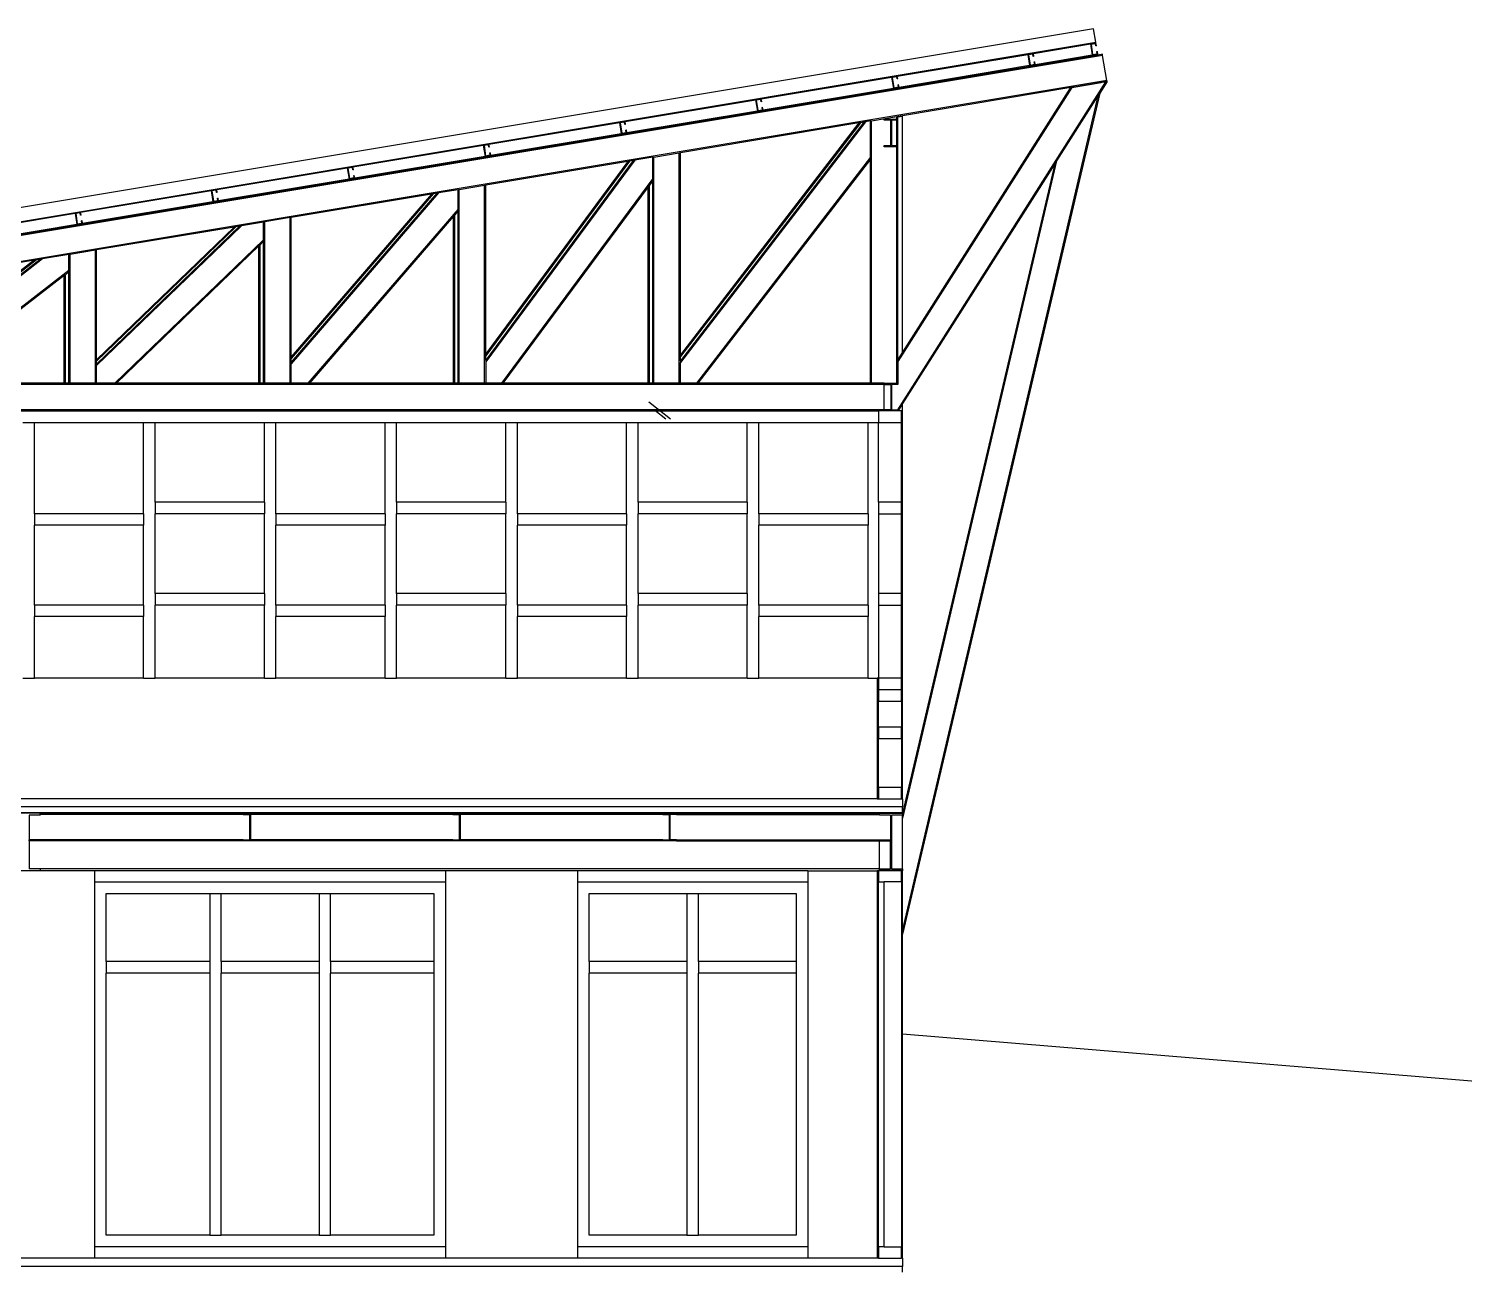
# Model space of a CAD drawing. Header units: metres. Extents: x -53 to 53, y -14 to 13.
# Drawn here: x 24.64 to 37.12, y 2.14 to 12.93 of the extents above; entities that cross this region are included whole.
import ezdxf

# ---------------------------------------------------------------- set-up
doc = ezdxf.new("R2010")
doc.units = ezdxf.units.M
doc.layers.add('SectionCutEdges', color=7, linetype='Continuous')

msp = doc.modelspace()

# ---------------------------------------------------------------- linework, layer by layer
for p, q in [((33.377, 12.716), (33.872, 12.799)), ((33.921, 12.807), (33.92, 12.813)), ((33.939, 12.702), (16.813, 9.848)), ((33.979, 12.699), (16.872, 9.848)), ((32.193, 12.519), (33.328, 12.708)), ((33.344, 12.61), (32.21, 12.421)), ((33.888, 12.7), (33.393, 12.618)), ((33.939, 12.702), (33.938, 12.709)), ((33.978, 12.709), (33.939, 12.702)), ((33.979, 12.699), (33.978, 12.709)), ((34.015, 12.481), (33.979, 12.699)), ((31.009, 12.322), (32.144, 12.511)), ((34.015, 12.481), (18.213, 9.848)), ((32.16, 12.412), (31.026, 12.223)), ((34.004, 12.469), (32.194, 9.618)), ((33.712, 12.421), (32.199, 10.037)), ((33.719, 12.422), (32.239, 12.175)), ((33.699, 12.419), (32.239, 10.118)), ((33.954, 12.372), (32.239, 5.056)), ((33.699, 12.419), (33.712, 12.421)), ((33.712, 12.421), (33.719, 12.422)), ((33.719, 12.422), (33.729, 12.424)), ((33.729, 12.424), (33.719, 12.422)), ((33.719, 12.422), (33.719, 12.422)), ((33.729, 12.424), (33.965, 12.463)), ((33.965, 12.463), (33.729, 12.424)), ((33.729, 12.424), (33.729, 12.424)), ((33.954, 12.372), (33.938, 12.347)), ((34.017, 12.472), (33.954, 12.372)), ((33.965, 12.463), (33.975, 12.465)), ((33.975, 12.465), (33.965, 12.463)), ((33.965, 12.463), (33.965, 12.463)), ((34.017, 12.472), (33.975, 12.465)), ((33.975, 12.465), (34.004, 12.469)), ((33.975, 12.465), (33.975, 12.465)), ((34.004, 12.469), (34.017, 12.472)), ((34.017, 12.472), (34.015, 12.481)), ((34.017, 12.472), (34.017, 12.472)), ((34.017, 12.472), (34.017, 12.472)), ((34.017, 12.472), (34.017, 12.472)), ((34.017, 12.472), (34.017, 12.472)), ((29.826, 12.125), (30.96, 12.314)), ((33.938, 12.347), (32.239, 5.099)), ((33.938, 12.347), (33.579, 11.781)), ((28.642, 11.927), (29.776, 12.116)), ((30.977, 12.215), (29.842, 12.026)), ((31.918, 12.122), (30.307, 10.028)), ((31.904, 12.12), (30.307, 10.044)), ((31.872, 12.114), (30.307, 10.08)), ((31.858, 12.112), (30.307, 10.096)), ((31.858, 12.112), (30.307, 11.853)), ((31.872, 12.114), (31.858, 12.112)), ((31.904, 12.12), (31.872, 12.114)), ((31.918, 12.122), (31.904, 12.12)), ((31.959, 12.129), (31.918, 12.122)), ((31.959, 12.129), (31.969, 12.131)), ((31.959, 11.814), (31.959, 12.129)), ((31.969, 12.131), (32.19, 12.167)), ((31.969, 9.848), (31.969, 12.131)), ((32.19, 12.167), (32.199, 12.169)), ((32.19, 12.164), (32.19, 12.167)), ((32.199, 12.165), (32.19, 12.164)), ((32.19, 12.145), (32.19, 12.164)), ((32.19, 11.915), (32.19, 12.136)), ((32.239, 12.175), (32.199, 12.169)), ((32.199, 12.165), (32.239, 12.172)), ((32.199, 12.165), (32.199, 12.169)), ((32.199, 12.145), (32.199, 12.165)), ((32.199, 11.915), (32.199, 12.136)), ((32.24, 12.172), (32.239, 12.175)), ((32.239, 10.118), (32.239, 12.172)), ((32.24, 12.172), (32.239, 12.172)), ((29.793, 12.018), (28.659, 11.829)), ((27.458, 11.73), (28.593, 11.919)), ((32.19, 9.848), (32.19, 11.905)), ((32.199, 10.055), (32.199, 11.905)), ((28.609, 11.821), (27.475, 11.631)), ((29.911, 11.787), (28.614, 10.033)), ((29.897, 11.785), (28.614, 10.05)), ((29.865, 11.78), (28.614, 10.087)), ((29.851, 11.777), (28.614, 10.104)), ((29.851, 11.777), (28.614, 11.571)), ((29.865, 11.78), (29.851, 11.777)), ((29.897, 11.785), (29.865, 11.78)), ((29.911, 11.787), (29.897, 11.785)), ((30.067, 11.813), (29.911, 11.787)), ((30.067, 11.813), (30.077, 11.815)), ((30.067, 11.628), (30.067, 11.813)), ((30.077, 11.815), (30.297, 11.852)), ((30.077, 9.848), (30.077, 11.815)), ((30.297, 11.852), (30.307, 11.853)), ((30.297, 9.848), (30.297, 11.852)), ((30.307, 10.096), (30.307, 11.853)), ((31.959, 11.814), (30.446, 9.848)), ((31.959, 11.798), (30.458, 9.848)), ((31.959, 11.798), (31.959, 11.814)), ((31.959, 9.848), (31.959, 11.798)), ((33.579, 11.781), (32.239, 6.065)), ((33.563, 11.756), (32.239, 6.108)), ((33.563, 11.756), (32.239, 9.671)), ((33.579, 11.781), (33.563, 11.756)), ((26.275, 11.533), (27.409, 11.722)), ((27.426, 11.623), (26.291, 11.434)), ((30.067, 11.628), (28.751, 9.848)), ((30.067, 11.612), (30.037, 11.571)), ((30.067, 11.612), (30.067, 11.628)), ((30.067, 9.848), (30.067, 11.612)), ((25.091, 11.336), (26.225, 11.525)), ((28.204, 11.503), (26.922, 10.016)), ((28.189, 11.501), (26.922, 10.031)), ((28.158, 11.495), (26.922, 10.063)), ((28.142, 11.493), (26.922, 10.078)), ((28.142, 11.493), (26.922, 11.289)), ((28.158, 11.495), (28.142, 11.493)), ((28.189, 11.501), (28.158, 11.495)), ((28.204, 11.503), (28.189, 11.501)), ((28.374, 11.531), (28.204, 11.503)), ((28.374, 11.531), (28.384, 11.533)), ((28.374, 11.363), (28.374, 11.531)), ((28.384, 11.533), (28.604, 11.57)), ((28.384, 9.848), (28.384, 11.533)), ((28.604, 11.57), (28.614, 11.571)), ((28.604, 9.848), (28.604, 11.57)), ((28.614, 10.104), (28.614, 11.571)), ((30.027, 11.557), (28.763, 9.848)), ((30.037, 11.571), (30.027, 11.557)), ((30.027, 9.848), (30.027, 11.557)), ((30.037, 9.848), (30.037, 11.571)), ((26.242, 11.426), (25.108, 11.237)), ((28.374, 11.363), (27.067, 9.848)), ((28.374, 11.348), (28.374, 11.363)), ((23.907, 11.138), (25.042, 11.327)), ((26.682, 11.249), (26.49, 11.217)), ((26.692, 11.251), (26.682, 11.249)), ((26.682, 11.096), (26.682, 11.249)), ((26.912, 11.288), (26.692, 11.251)), ((26.692, 9.848), (26.692, 11.251)), ((26.922, 11.289), (26.912, 11.288)), ((26.912, 9.848), (26.912, 11.288)), ((26.922, 10.078), (26.922, 11.289)), ((28.334, 11.301), (27.08, 9.848)), ((28.344, 11.313), (28.334, 11.301)), ((28.334, 9.848), (28.334, 11.301)), ((28.374, 11.348), (28.344, 11.313)), ((28.344, 9.848), (28.344, 11.313)), ((28.374, 9.848), (28.374, 11.348)), ((25.058, 11.229), (23.924, 11.04)), ((26.49, 11.217), (25.229, 10.001)), ((26.473, 11.214), (25.229, 10.014)), ((26.442, 11.209), (25.229, 10.039)), ((26.425, 11.206), (25.229, 10.053)), ((26.425, 11.206), (25.229, 11.007)), ((26.442, 11.209), (26.425, 11.206)), ((26.473, 11.214), (26.442, 11.209)), ((26.49, 11.217), (26.473, 11.214)), ((25.219, 11.006), (24.999, 10.969)), ((25.229, 11.007), (25.219, 11.006)), ((25.219, 9.848), (25.219, 11.006)), ((25.229, 10.053), (25.229, 11.007)), ((26.682, 11.096), (25.388, 9.848)), ((26.642, 11.044), (25.402, 9.848)), ((26.652, 11.053), (26.642, 11.044)), ((26.642, 9.848), (26.642, 11.044)), ((26.682, 11.083), (26.652, 11.053)), ((26.652, 9.848), (26.652, 11.053)), ((26.682, 11.083), (26.682, 11.096)), ((26.682, 9.848), (26.682, 11.083)), ((24.759, 10.929), (23.537, 9.987)), ((24.738, 10.925), (23.537, 9.999)), ((24.708, 10.92), (23.537, 10.018)), ((24.687, 10.917), (23.537, 10.03)), ((24.687, 10.917), (23.537, 10.725)), ((24.708, 10.92), (24.687, 10.917)), ((24.738, 10.925), (24.708, 10.92)), ((24.759, 10.929), (24.738, 10.925)), ((24.989, 10.967), (24.759, 10.929)), ((24.999, 10.969), (24.989, 10.967)), ((24.989, 10.828), (24.989, 10.967)), ((24.999, 9.848), (24.999, 10.969)), ((24.989, 10.828), (23.717, 9.848)), ((24.949, 10.785), (23.733, 9.848)), ((24.959, 10.792), (24.949, 10.785)), ((24.949, 9.848), (24.949, 10.785)), ((24.989, 10.816), (24.959, 10.792)), ((24.959, 9.848), (24.959, 10.792)), ((24.989, 10.816), (24.989, 10.828)), ((24.989, 9.848), (24.989, 10.816)), ((32.239, 10.118), (32.199, 10.055)), ((25.229, 10.039), (25.229, 10.053)), ((25.229, 10.014), (25.229, 10.039)), ((25.229, 10.014), (25.229, 10.001)), ((25.229, 9.848), (25.229, 10.001)), ((26.922, 10.063), (26.922, 10.078)), ((26.922, 10.031), (26.922, 10.063)), ((26.922, 10.031), (26.922, 10.016)), ((26.922, 9.848), (26.922, 10.016)), ((28.614, 10.087), (28.614, 10.104)), ((28.614, 10.05), (28.614, 10.087)), ((28.614, 10.05), (28.614, 10.033)), ((28.614, 10.033), (28.614, 9.848)), ((30.307, 10.08), (30.307, 10.096)), ((30.307, 10.044), (30.307, 10.08)), ((30.307, 10.044), (30.307, 10.028)), ((30.307, 9.848), (30.307, 10.028)), ((32.199, 10.055), (32.199, 10.037)), ((32.199, 10.037), (32.199, 9.848)), ((32.079, 9.838), (17.279, 9.838)), ((24.949, 9.848), (23.733, 9.848)), ((24.959, 9.848), (24.949, 9.848)), ((24.989, 9.848), (24.959, 9.848)), ((24.989, 9.848), (24.999, 9.848)), ((25.219, 9.848), (24.999, 9.848)), ((25.219, 9.848), (25.229, 9.848)), ((25.388, 9.848), (25.229, 9.848)), ((25.388, 9.848), (25.402, 9.848)), ((26.642, 9.848), (25.402, 9.848)), ((26.652, 9.848), (26.642, 9.848)), ((26.682, 9.848), (26.652, 9.848)), ((26.682, 9.848), (26.692, 9.848)), ((26.912, 9.848), (26.692, 9.848)), ((26.912, 9.848), (26.922, 9.848)), ((27.067, 9.848), (26.922, 9.848)), ((27.067, 9.848), (27.08, 9.848)), ((28.334, 9.848), (27.08, 9.848)), ((28.344, 9.848), (28.334, 9.848)), ((28.374, 9.848), (28.344, 9.848)), ((28.374, 9.848), (28.384, 9.848)), ((28.604, 9.848), (28.384, 9.848)), ((28.614, 9.848), (28.604, 9.848)), ((28.751, 9.848), (28.614, 9.848)), ((28.751, 9.848), (28.763, 9.848)), ((30.027, 9.848), (28.763, 9.848)), ((30.037, 9.848), (30.027, 9.848)), ((30.067, 9.848), (30.037, 9.848)), ((30.067, 9.848), (30.077, 9.848)), ((30.297, 9.848), (30.077, 9.848)), ((30.297, 9.848), (30.307, 9.848)), ((30.446, 9.848), (30.307, 9.848)), ((30.446, 9.848), (30.458, 9.848)), ((31.959, 9.848), (30.458, 9.848)), ((31.959, 9.848), (31.969, 9.848)), ((32.079, 9.848), (31.969, 9.848)), ((32.079, 9.618), (32.079, 9.838)), ((32.039, 9.618), (17.279, 9.618)), ((30.031, 9.686), (30.126, 9.613)), ((30.08, 9.618), (30.086, 9.613)), ((30.08, 9.618), (30.086, 9.613)), ((30.08, 9.618), (30.086, 9.613)), ((30.12, 9.618), (30.126, 9.613)), ((30.12, 9.618), (30.126, 9.613)), ((30.12, 9.618), (30.126, 9.613)), ((32.039, 9.618), (32.039, 9.608)), ((32.079, 9.618), (32.039, 9.618)), ((32.239, 9.671), (32.2, 9.608)), ((32.239, 7.283), (32.239, 9.671)), ((17.279, 9.608), (32.029, 9.608)), ((24.589, 9.508), (24.689, 9.508)), ((24.689, 8.713), (24.689, 9.508)), ((24.689, 9.508), (25.639, 9.508)), ((25.639, 9.508), (25.739, 9.508)), ((25.639, 8.713), (25.639, 9.508)), ((25.739, 8.813), (25.739, 9.508)), ((25.739, 9.508), (26.689, 9.508)), ((26.689, 9.508), (26.789, 9.508)), ((26.689, 8.813), (26.689, 9.508)), ((26.789, 8.713), (26.789, 9.508)), ((26.789, 9.508), (27.739, 9.508)), ((27.739, 9.508), (27.839, 9.508)), ((27.739, 8.713), (27.739, 9.508)), ((27.839, 8.813), (27.839, 9.508)), ((27.839, 9.508), (28.789, 9.508)), ((28.789, 9.508), (28.889, 9.508)), ((28.789, 8.813), (28.789, 9.508)), ((28.889, 8.713), (28.889, 9.508)), ((28.889, 9.508), (29.839, 9.508)), ((29.839, 9.508), (29.939, 9.508)), ((29.839, 8.713), (29.839, 9.508)), ((29.939, 8.813), (29.939, 9.508)), ((29.939, 9.508), (30.889, 9.508)), ((30.086, 9.613), (30.181, 9.54)), ((30.126, 9.613), (30.221, 9.54)), ((30.126, 9.613), (30.221, 9.54)), ((30.126, 9.613), (30.221, 9.54)), ((30.126, 9.613), (30.221, 9.54)), ((30.889, 9.508), (30.989, 9.508)), ((30.889, 8.813), (30.889, 9.508)), ((30.989, 8.713), (30.989, 9.508)), ((30.989, 9.508), (31.939, 9.508)), ((31.939, 9.508), (32.029, 9.508)), ((31.939, 8.713), (31.939, 9.508)), ((32.029, 8.813), (32.029, 9.508)), ((32.229, 8.813), (32.229, 9.508)), ((26.689, 8.813), (25.739, 8.813)), ((25.739, 8.813), (25.739, 8.713)), ((26.689, 8.813), (26.689, 8.713)), ((28.789, 8.813), (27.839, 8.813)), ((27.839, 8.813), (27.839, 8.713)), ((28.789, 8.813), (28.789, 8.713)), ((30.889, 8.813), (29.939, 8.813)), ((29.939, 8.813), (29.939, 8.713)), ((30.889, 8.813), (30.889, 8.713)), ((25.639, 8.713), (24.689, 8.713)), ((24.689, 8.713), (24.689, 8.613)), ((25.639, 8.713), (25.639, 8.613)), ((25.739, 8.019), (25.739, 8.713)), ((26.689, 8.713), (25.739, 8.713)), ((26.689, 8.019), (26.689, 8.713)), ((27.739, 8.713), (26.789, 8.713)), ((26.789, 8.713), (26.789, 8.613)), ((27.739, 8.713), (27.739, 8.613)), ((28.789, 8.713), (27.839, 8.713)), ((27.839, 8.019), (27.839, 8.713)), ((28.789, 8.019), (28.789, 8.713)), ((29.839, 8.713), (28.889, 8.713)), ((28.889, 8.713), (28.889, 8.613)), ((29.839, 8.713), (29.839, 8.613)), ((30.889, 8.713), (29.939, 8.713)), ((29.939, 8.019), (29.939, 8.713)), ((30.889, 8.019), (30.889, 8.713)), ((31.939, 8.713), (30.989, 8.713)), ((30.989, 8.713), (30.989, 8.613)), ((31.939, 8.713), (31.939, 8.613)), ((32.029, 8.713), (32.029, 8.019)), ((32.229, 8.019), (32.229, 8.713)), ((24.689, 7.919), (24.689, 8.613)), ((25.639, 8.613), (24.689, 8.613)), ((25.639, 7.919), (25.639, 8.613)), ((26.789, 7.919), (26.789, 8.613)), ((27.739, 8.613), (26.789, 8.613)), ((27.739, 7.919), (27.739, 8.613)), ((29.839, 8.613), (28.889, 8.613)), ((28.889, 7.919), (28.889, 8.613)), ((29.839, 7.919), (29.839, 8.613)), ((30.989, 7.919), (30.989, 8.613)), ((31.939, 8.613), (30.989, 8.613)), ((31.939, 7.919), (31.939, 8.613)), ((26.689, 8.019), (25.739, 8.019)), ((25.739, 8.019), (25.739, 7.919)), ((26.689, 8.019), (26.689, 7.919)), ((28.789, 8.019), (27.839, 8.019)), ((27.839, 8.019), (27.839, 7.919)), ((28.789, 8.019), (28.789, 7.919)), ((30.889, 8.019), (29.939, 8.019)), ((29.939, 8.019), (29.939, 7.919)), ((30.889, 8.019), (30.889, 7.919)), ((25.639, 7.919), (24.689, 7.919)), ((24.689, 7.919), (24.689, 7.819)), ((25.639, 7.919), (25.639, 7.819)), ((25.739, 7.283), (25.739, 7.919)), ((26.689, 7.919), (25.739, 7.919)), ((26.689, 7.283), (26.689, 7.919)), ((27.739, 7.919), (26.789, 7.919)), ((26.789, 7.919), (26.789, 7.819)), ((27.739, 7.919), (27.739, 7.819)), ((28.789, 7.919), (27.839, 7.919)), ((27.839, 7.283), (27.839, 7.919)), ((28.789, 7.283), (28.789, 7.919)), ((29.839, 7.919), (28.889, 7.919)), ((28.889, 7.919), (28.889, 7.819)), ((29.839, 7.919), (29.839, 7.819)), ((30.889, 7.919), (29.939, 7.919)), ((29.939, 7.283), (29.939, 7.919)), ((30.889, 7.283), (30.889, 7.919)), ((31.939, 7.919), (30.989, 7.919)), ((30.989, 7.919), (30.989, 7.819)), ((31.939, 7.919), (31.939, 7.819)), ((32.029, 7.919), (32.029, 7.283)), ((32.229, 7.283), (32.229, 7.919)), ((24.689, 7.283), (24.689, 7.819)), ((25.639, 7.819), (24.689, 7.819)), ((25.639, 7.283), (25.639, 7.819)), ((26.789, 7.283), (26.789, 7.819)), ((27.739, 7.819), (26.789, 7.819)), ((27.739, 7.283), (27.739, 7.819)), ((29.839, 7.819), (28.889, 7.819)), ((28.889, 7.283), (28.889, 7.819)), ((29.839, 7.283), (29.839, 7.819)), ((31.939, 7.819), (30.989, 7.819)), ((30.989, 7.283), (30.989, 7.819)), ((31.939, 7.283), (31.939, 7.819)), ((24.589, 7.283), (24.689, 7.283)), ((25.639, 7.283), (24.689, 7.283)), ((25.639, 7.283), (25.739, 7.283)), ((26.689, 7.283), (25.739, 7.283)), ((26.689, 7.283), (26.789, 7.283)), ((27.739, 7.283), (26.789, 7.283)), ((27.739, 7.283), (27.839, 7.283)), ((28.789, 7.283), (27.839, 7.283)), ((28.789, 7.283), (28.889, 7.283)), ((29.839, 7.283), (28.889, 7.283)), ((29.839, 7.283), (29.939, 7.283)), ((30.889, 7.283), (29.939, 7.283)), ((30.889, 7.283), (30.989, 7.283)), ((31.939, 7.283), (30.989, 7.283)), ((31.939, 7.283), (32.019, 7.283)), ((32.239, 6.113), (32.239, 6.163)), ((32.039, 6.113), (17.239, 6.113)), ((26.504, 6.108), (24.739, 6.108)), ((26.504, 6.098), (24.739, 6.098)), ((28.329, 6.108), (26.624, 6.108)), ((28.329, 6.098), (26.624, 6.098)), ((30.154, 6.108), (28.449, 6.108)), ((30.154, 6.098), (28.449, 6.098)), ((30.274, 6.108), (32.039, 6.108)), ((30.274, 6.098), (32.039, 6.098)), ((32.039, 6.108), (32.039, 6.113)), ((32.139, 6.113), (32.039, 6.113)), ((32.139, 6.108), (32.139, 6.113)), ((32.239, 6.113), (32.139, 6.113)), ((32.239, 6.108), (32.239, 6.113)), ((32.239, 6.113), (32.239, 6.108)), ((32.239, 6.065), (32.239, 6.092)), ((32.239, 5.624), (32.239, 6.065)), ((26.504, 5.878), (24.644, 5.878)), ((28.329, 5.878), (26.624, 5.878)), ((30.154, 5.878), (28.449, 5.878)), ((30.274, 5.878), (32.134, 5.878)), ((26.504, 5.868), (24.644, 5.868)), ((28.329, 5.868), (26.624, 5.868)), ((30.154, 5.868), (28.449, 5.868)), ((30.274, 5.868), (32.039, 5.868)), ((32.039, 5.624), (32.039, 5.868)), ((32.039, 5.868), (32.134, 5.868)), ((32.039, 5.624), (24.739, 5.624)), ((25.214, 5.608), (24.739, 5.608)), ((25.214, 5.512), (25.214, 5.608)), ((28.264, 5.608), (25.214, 5.608)), ((25.214, 2.338), (25.214, 5.512)), ((25.214, 5.512), (28.264, 5.512)), ((28.264, 5.608), (28.264, 5.512)), ((29.414, 5.608), (28.264, 5.608)), ((28.264, 5.512), (28.264, 2.338)), ((29.414, 5.512), (29.414, 5.608)), ((31.414, 5.608), (29.414, 5.608)), ((29.414, 5.512), (31.414, 5.512)), ((29.414, 2.338), (29.414, 5.512)), ((31.414, 5.608), (31.414, 5.512)), ((31.414, 5.608), (32.019, 5.608)), ((31.414, 5.512), (31.414, 2.338)), ((32.019, 5.608), (32.019, 2.238)), ((32.029, 5.608), (32.019, 5.608)), ((32.029, 2.338), (32.029, 5.512)), ((32.239, 5.099), (32.239, 5.608)), ((25.314, 4.818), (25.314, 5.412)), ((25.314, 5.412), (26.214, 5.412)), ((26.214, 5.412), (26.314, 5.412)), ((26.214, 5.412), (26.214, 4.818)), ((26.314, 5.412), (27.164, 5.412)), ((26.314, 4.818), (26.314, 5.412)), ((27.164, 5.412), (27.164, 4.818)), ((27.164, 5.412), (27.264, 5.412)), ((27.264, 4.818), (27.264, 5.412)), ((27.264, 5.412), (28.164, 5.412)), ((28.164, 5.412), (28.164, 4.818)), ((29.514, 4.818), (29.514, 5.412)), ((29.514, 5.412), (30.364, 5.412)), ((30.364, 5.412), (30.464, 5.412)), ((30.364, 5.412), (30.364, 4.818)), ((30.464, 4.818), (30.464, 5.412)), ((30.464, 5.412), (31.314, 5.412)), ((31.314, 5.412), (31.314, 4.818)), ((32.239, 5.056), (32.239, 5.099)), ((32.239, 4.187), (32.239, 5.056)), ((26.214, 4.818), (25.314, 4.818)), ((25.314, 4.818), (25.314, 4.718)), ((26.214, 4.818), (26.214, 4.718)), ((27.164, 4.818), (26.314, 4.818)), ((26.314, 4.818), (26.314, 4.718)), ((27.164, 4.818), (27.164, 4.718)), ((28.164, 4.818), (27.264, 4.818)), ((27.264, 4.818), (27.264, 4.718)), ((28.164, 4.818), (28.164, 4.718)), ((30.364, 4.818), (29.514, 4.818)), ((29.514, 4.818), (29.514, 4.718)), ((30.364, 4.818), (30.364, 4.718)), ((31.314, 4.818), (30.464, 4.818)), ((30.464, 4.818), (30.464, 4.718)), ((31.314, 4.818), (31.314, 4.718)), ((26.214, 4.718), (25.314, 4.718)), ((25.314, 2.438), (25.314, 4.718)), ((26.214, 4.718), (26.214, 2.438)), ((27.164, 4.718), (26.314, 4.718)), ((26.314, 2.438), (26.314, 4.718)), ((27.164, 4.718), (27.164, 2.438)), ((28.164, 4.718), (27.264, 4.718)), ((27.264, 2.438), (27.264, 4.718)), ((28.164, 4.718), (28.164, 2.438)), ((30.364, 4.718), (29.514, 4.718)), ((29.514, 2.438), (29.514, 4.718)), ((30.364, 4.718), (30.364, 2.438)), ((31.314, 4.718), (30.464, 4.718)), ((30.464, 2.438), (30.464, 4.718)), ((31.314, 4.718), (31.314, 2.438)), ((37.537, 3.75), (32.239, 4.187)), ((32.239, 4.046), (32.239, 4.187)), ((32.239, 3.75), (32.239, 4.046)), ((32.239, 3.623), (32.239, 3.75)), ((32.239, 3.141), (32.239, 3.623)), ((32.239, 3.002), (32.239, 3.141)), ((32.239, 2.75), (32.239, 3.002)), ((32.239, 2.238), (32.239, 2.75)), ((26.214, 2.438), (25.314, 2.438)), ((26.214, 2.438), (26.314, 2.438)), ((27.164, 2.438), (26.314, 2.438)), ((27.164, 2.438), (27.264, 2.438)), ((28.164, 2.438), (27.264, 2.438)), ((30.364, 2.438), (29.514, 2.438)), ((30.364, 2.438), (30.464, 2.438)), ((31.314, 2.438), (30.464, 2.438)), ((28.264, 2.338), (25.214, 2.338)), ((25.214, 2.238), (25.214, 2.338)), ((28.264, 2.338), (28.264, 2.238)), ((31.414, 2.338), (29.414, 2.338)), ((29.414, 2.238), (29.414, 2.338)), ((31.414, 2.338), (31.414, 2.238)), ((32.239, 2.118), (32.239, 2.168))]:
    msp.add_line(p, q)
at = {"layer": 'SectionCutEdges'}
for p, q in [((33.9, 12.931), (16.679, 10.061)), ((33.92, 12.813), (33.9, 12.931)), ((16.698, 9.943), (33.92, 12.813)), ((33.921, 12.807), (33.872, 12.799)), ((33.872, 12.799), (33.888, 12.7)), ((33.917, 12.801), (33.878, 12.795)), ((33.878, 12.795), (33.892, 12.706)), ((33.92, 12.782), (33.917, 12.801)), ((33.925, 12.783), (33.92, 12.782)), ((33.925, 12.783), (33.921, 12.807)), ((33.377, 12.716), (33.328, 12.708)), ((33.328, 12.708), (33.344, 12.61)), ((33.373, 12.711), (33.333, 12.704)), ((33.333, 12.704), (33.348, 12.615)), ((33.344, 12.61), (33.393, 12.618)), ((33.348, 12.615), (33.388, 12.622)), ((33.376, 12.691), (33.373, 12.711)), ((33.381, 12.692), (33.376, 12.691)), ((33.381, 12.692), (33.377, 12.716)), ((33.384, 12.642), (33.389, 12.642)), ((33.388, 12.622), (33.384, 12.642)), ((33.393, 12.618), (33.389, 12.642)), ((33.888, 12.7), (33.938, 12.709)), ((33.892, 12.706), (33.932, 12.713)), ((33.929, 12.732), (33.933, 12.733)), ((33.932, 12.713), (33.929, 12.732)), ((33.938, 12.709), (33.933, 12.733)), ((32.193, 12.519), (32.144, 12.511)), ((32.144, 12.511), (32.16, 12.412)), ((32.189, 12.513), (32.15, 12.507)), ((32.15, 12.507), (32.164, 12.418)), ((32.192, 12.494), (32.189, 12.513)), ((32.197, 12.495), (32.192, 12.494)), ((32.197, 12.495), (32.193, 12.519)), ((32.16, 12.412), (32.21, 12.421)), ((32.164, 12.418), (32.204, 12.425)), ((32.201, 12.444), (32.205, 12.445)), ((32.204, 12.425), (32.201, 12.444)), ((32.21, 12.421), (32.205, 12.445)), ((31.009, 12.322), (30.96, 12.314)), ((30.96, 12.314), (30.977, 12.215)), ((31.005, 12.316), (30.966, 12.31)), ((30.966, 12.31), (30.981, 12.221)), ((31.009, 12.296), (31.005, 12.316)), ((31.014, 12.297), (31.009, 12.322)), ((31.014, 12.297), (31.009, 12.296)), ((31.017, 12.247), (31.022, 12.248)), ((31.02, 12.227), (31.017, 12.247)), ((31.026, 12.223), (31.022, 12.248)), ((29.826, 12.125), (29.776, 12.116)), ((29.776, 12.116), (29.793, 12.018)), ((29.822, 12.119), (29.782, 12.112)), ((29.782, 12.112), (29.797, 12.024)), ((29.825, 12.099), (29.822, 12.119)), ((29.83, 12.1), (29.826, 12.125)), ((30.977, 12.215), (31.026, 12.223)), ((30.981, 12.221), (31.02, 12.227)), ((32.079, 12.136), (32.079, 12.145)), ((32.079, 12.145), (32.19, 12.145)), ((32.136, 12.136), (32.079, 12.136)), ((32.136, 11.915), (32.136, 12.136)), ((32.143, 12.136), (32.143, 11.915)), ((32.19, 12.136), (32.143, 12.136)), ((32.199, 12.145), (32.19, 12.145)), ((32.19, 12.136), (32.199, 12.136)), ((32.199, 12.136), (32.199, 12.145)), ((29.793, 12.018), (29.842, 12.026)), ((29.797, 12.024), (29.836, 12.03)), ((29.83, 12.1), (29.825, 12.099)), ((29.833, 12.05), (29.838, 12.051)), ((29.836, 12.03), (29.833, 12.05)), ((29.842, 12.026), (29.838, 12.051)), ((28.642, 11.927), (28.593, 11.919)), ((28.593, 11.919), (28.609, 11.821)), ((28.638, 11.922), (28.599, 11.915)), ((28.599, 11.915), (28.613, 11.826)), ((28.641, 11.902), (28.638, 11.922)), ((28.646, 11.903), (28.641, 11.902)), ((28.646, 11.903), (28.642, 11.927)), ((32.079, 11.915), (32.136, 11.915)), ((32.079, 11.905), (32.079, 11.915)), ((32.19, 11.905), (32.079, 11.905)), ((32.143, 11.915), (32.19, 11.915)), ((32.199, 11.915), (32.19, 11.915)), ((32.19, 11.905), (32.199, 11.905)), ((32.199, 11.905), (32.199, 11.915)), ((28.609, 11.821), (28.659, 11.829)), ((28.613, 11.826), (28.653, 11.833)), ((28.65, 11.853), (28.654, 11.853)), ((28.653, 11.833), (28.65, 11.853)), ((28.659, 11.829), (28.654, 11.853)), ((27.458, 11.73), (27.409, 11.722)), ((27.409, 11.722), (27.426, 11.623)), ((27.454, 11.724), (27.415, 11.718)), ((27.415, 11.718), (27.43, 11.629)), ((27.426, 11.623), (27.475, 11.631)), ((27.43, 11.629), (27.469, 11.636)), ((27.458, 11.705), (27.454, 11.724)), ((27.463, 11.705), (27.458, 11.73)), ((27.463, 11.705), (27.458, 11.705)), ((27.466, 11.655), (27.471, 11.656)), ((27.469, 11.636), (27.466, 11.655)), ((27.475, 11.631), (27.471, 11.656)), ((26.275, 11.533), (26.225, 11.525)), ((26.225, 11.525), (26.242, 11.426)), ((26.271, 11.527), (26.231, 11.52)), ((26.231, 11.52), (26.246, 11.432)), ((26.274, 11.507), (26.271, 11.527)), ((26.279, 11.508), (26.274, 11.507)), ((26.279, 11.508), (26.275, 11.533)), ((26.242, 11.426), (26.291, 11.434)), ((26.246, 11.432), (26.285, 11.438)), ((26.282, 11.458), (26.287, 11.459)), ((26.285, 11.438), (26.282, 11.458)), ((26.291, 11.434), (26.287, 11.459)), ((25.091, 11.336), (25.042, 11.327)), ((25.042, 11.327), (25.058, 11.229)), ((25.087, 11.33), (25.048, 11.323)), ((25.048, 11.323), (25.062, 11.234)), ((25.058, 11.229), (25.108, 11.237)), ((25.062, 11.234), (25.102, 11.241)), ((25.09, 11.31), (25.087, 11.33)), ((25.095, 11.311), (25.09, 11.31)), ((25.095, 11.311), (25.091, 11.336)), ((25.099, 11.261), (25.103, 11.262)), ((25.102, 11.241), (25.099, 11.261)), ((25.108, 11.237), (25.103, 11.262)), ((32.079, 9.838), (32.079, 9.848)), ((32.079, 9.848), (32.19, 9.848)), ((32.079, 9.838), (32.136, 9.838)), ((32.136, 9.838), (32.136, 9.618)), ((32.143, 9.838), (32.143, 9.618)), ((32.199, 9.838), (32.143, 9.838)), ((32.199, 9.848), (32.19, 9.848)), ((32.199, 9.848), (32.199, 9.838)), ((32.079, 9.618), (32.079, 9.608)), ((32.136, 9.618), (32.079, 9.618)), ((32.143, 9.618), (32.194, 9.618)), ((32.194, 9.618), (32.199, 9.618)), ((32.199, 9.618), (32.2, 9.608)), ((32.029, 9.608), (32.029, 9.508)), ((32.039, 9.608), (32.029, 9.608)), ((32.029, 9.508), (32.229, 9.508)), ((32.079, 9.608), (32.039, 9.608)), ((32.2, 9.608), (32.079, 9.608)), ((32.229, 9.608), (32.2, 9.608)), ((32.229, 9.508), (32.229, 9.608)), ((32.029, 8.813), (32.029, 8.713)), ((32.229, 8.813), (32.029, 8.813)), ((32.229, 8.713), (32.229, 8.813)), ((32.029, 8.713), (32.229, 8.713)), ((32.029, 8.019), (32.029, 7.919)), ((32.229, 8.019), (32.029, 8.019)), ((32.229, 7.919), (32.229, 8.019)), ((32.029, 7.919), (32.229, 7.919)), ((32.029, 7.283), (32.019, 7.283)), ((32.019, 7.283), (32.019, 6.233)), ((32.229, 7.283), (32.029, 7.283)), ((32.029, 7.283), (32.029, 7.183)), ((32.239, 7.283), (32.229, 7.283)), ((32.229, 7.183), (32.229, 7.283)), ((32.239, 6.233), (32.239, 7.283)), ((32.029, 7.183), (32.029, 7.083)), ((32.229, 7.183), (32.029, 7.183)), ((32.229, 7.083), (32.229, 7.183)), ((32.029, 7.083), (32.229, 7.083)), ((32.029, 6.858), (32.029, 7.083)), ((32.229, 7.083), (32.229, 6.858)), ((32.229, 6.858), (32.029, 6.858)), ((32.029, 6.858), (32.029, 6.758)), ((32.029, 6.333), (32.029, 6.758)), ((32.029, 6.758), (32.229, 6.758)), ((32.229, 6.758), (32.229, 6.858)), ((32.229, 6.758), (32.229, 6.333)), ((32.029, 6.333), (32.029, 6.233)), ((32.229, 6.333), (32.029, 6.333)), ((32.229, 6.233), (32.229, 6.333)), ((32.239, 6.163), (17.017, 6.163)), ((32.019, 6.233), (17.259, 6.233)), ((32.019, 6.233), (32.029, 6.233)), ((32.029, 6.233), (32.229, 6.233)), ((32.229, 6.233), (32.239, 6.233)), ((32.239, 6.233), (32.239, 6.163)), ((24.739, 6.108), (24.539, 6.108)), ((24.739, 6.092), (24.644, 6.092)), ((24.644, 6.092), (24.644, 5.878)), ((24.739, 6.098), (24.739, 6.108)), ((24.739, 6.098), (24.739, 6.092)), ((26.504, 6.098), (26.504, 6.108)), ((26.504, 6.108), (26.624, 6.108)), ((26.504, 6.098), (26.561, 6.098)), ((26.561, 5.878), (26.561, 6.098)), ((26.568, 6.098), (26.561, 6.098)), ((26.624, 6.098), (26.568, 6.098)), ((26.568, 6.098), (26.568, 5.878)), ((26.624, 6.098), (26.624, 6.108)), ((28.329, 6.098), (28.329, 6.108)), ((28.329, 6.108), (28.449, 6.108)), ((28.329, 6.098), (28.386, 6.098)), ((28.386, 5.878), (28.386, 6.098)), ((28.393, 6.098), (28.386, 6.098)), ((28.449, 6.098), (28.393, 6.098)), ((28.393, 6.098), (28.393, 5.878)), ((28.449, 6.098), (28.449, 6.108)), ((30.154, 6.098), (30.154, 6.108)), ((30.154, 6.108), (30.274, 6.108)), ((30.154, 6.098), (30.211, 6.098)), ((30.211, 5.878), (30.211, 6.098)), ((30.218, 6.098), (30.211, 6.098)), ((30.218, 5.878), (30.218, 6.098)), ((30.274, 6.098), (30.218, 6.098)), ((30.274, 6.098), (30.274, 6.108)), ((32.039, 6.098), (32.039, 6.108)), ((32.039, 6.108), (32.139, 6.108)), ((32.039, 6.092), (32.039, 6.098)), ((32.134, 6.092), (32.039, 6.092)), ((32.134, 6.092), (32.134, 5.878)), ((32.139, 6.108), (32.239, 6.108)), ((32.239, 6.092), (32.144, 6.092)), ((32.144, 6.092), (32.144, 5.624)), ((32.239, 6.108), (32.239, 6.092)), ((24.644, 5.868), (24.644, 5.878)), ((26.504, 5.868), (26.504, 5.878)), ((26.504, 5.878), (26.561, 5.878)), ((26.624, 5.878), (26.568, 5.878)), ((26.624, 5.868), (26.624, 5.878)), ((28.329, 5.868), (28.329, 5.878)), ((28.329, 5.878), (28.386, 5.878)), ((28.449, 5.878), (28.393, 5.878)), ((28.449, 5.868), (28.449, 5.878)), ((30.154, 5.868), (30.154, 5.878)), ((30.154, 5.878), (30.211, 5.878)), ((30.274, 5.878), (30.218, 5.878)), ((30.274, 5.868), (30.274, 5.878)), ((32.134, 5.868), (32.134, 5.878)), ((24.644, 5.868), (24.644, 5.624)), ((26.624, 5.868), (26.504, 5.868)), ((28.449, 5.868), (28.329, 5.868)), ((30.274, 5.868), (30.154, 5.868)), ((32.134, 5.624), (32.134, 5.868)), ((24.739, 5.624), (24.644, 5.624)), ((24.739, 5.624), (24.739, 5.608)), ((32.039, 5.624), (32.039, 5.612)), ((32.039, 5.624), (32.134, 5.624)), ((32.144, 5.624), (32.239, 5.624)), ((32.239, 5.624), (32.239, 5.608)), ((24.739, 5.608), (24.539, 5.608)), ((32.039, 5.612), (32.029, 5.612)), ((32.029, 5.612), (32.029, 5.608)), ((32.029, 5.608), (32.029, 5.512)), ((32.029, 5.512), (32.079, 5.512)), ((32.229, 5.612), (32.039, 5.612)), ((32.039, 5.608), (32.039, 5.612)), ((32.229, 5.608), (32.039, 5.608)), ((32.229, 5.512), (32.079, 5.512)), ((32.079, 2.338), (32.079, 5.512)), ((32.229, 5.608), (32.229, 5.612)), ((32.229, 5.512), (32.229, 5.608)), ((32.239, 5.608), (32.229, 5.608)), ((32.229, 5.512), (32.229, 2.338)), ((32.029, 2.338), (32.029, 2.238)), ((32.079, 2.338), (32.029, 2.338)), ((32.079, 2.338), (32.229, 2.338)), ((32.229, 2.238), (32.229, 2.338)), ((32.239, 2.168), (17.017, 2.168)), ((25.214, 2.238), (24.064, 2.238)), ((28.264, 2.238), (25.214, 2.238)), ((29.414, 2.238), (28.264, 2.238)), ((31.414, 2.238), (29.414, 2.238)), ((32.019, 2.238), (31.414, 2.238)), ((32.029, 2.238), (32.019, 2.238)), ((32.029, 2.238), (32.229, 2.238)), ((32.239, 2.238), (32.229, 2.238)), ((32.239, 2.238), (32.239, 2.168))]:
    msp.add_line(p, q, dxfattribs=at)

doc.saveas('drawing.dxf')
